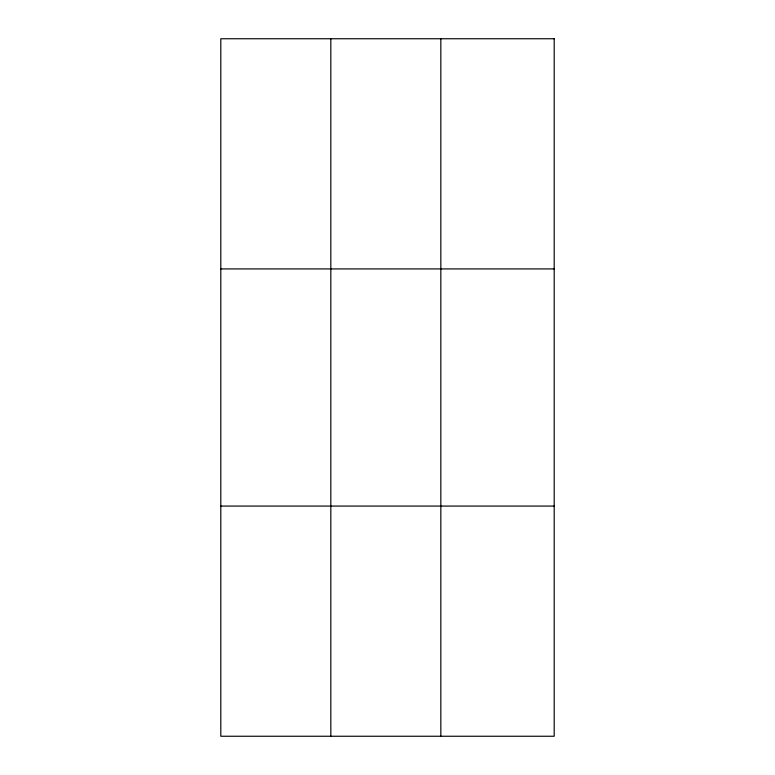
<?xml version="1.0" encoding="UTF-8"?>
<svg xmlns="http://www.w3.org/2000/svg" width="775" height="775" viewBox="0 0 775 775"><rect width="100%" height="100%" fill="white"/><g stroke="black" fill="none" stroke-linecap="round" stroke-linejoin="round"><path stroke-width="1.16" d="M330.828 736.25L330.828 38.75M440.839 736.25L440.839 38.75M220.807 268.925L554.193 268.925M220.807 506.075L554.193 506.075M554.193 38.75L554.193 736.25L220.807 736.25L220.807 38.75L554.193 38.75"/></g></svg>
